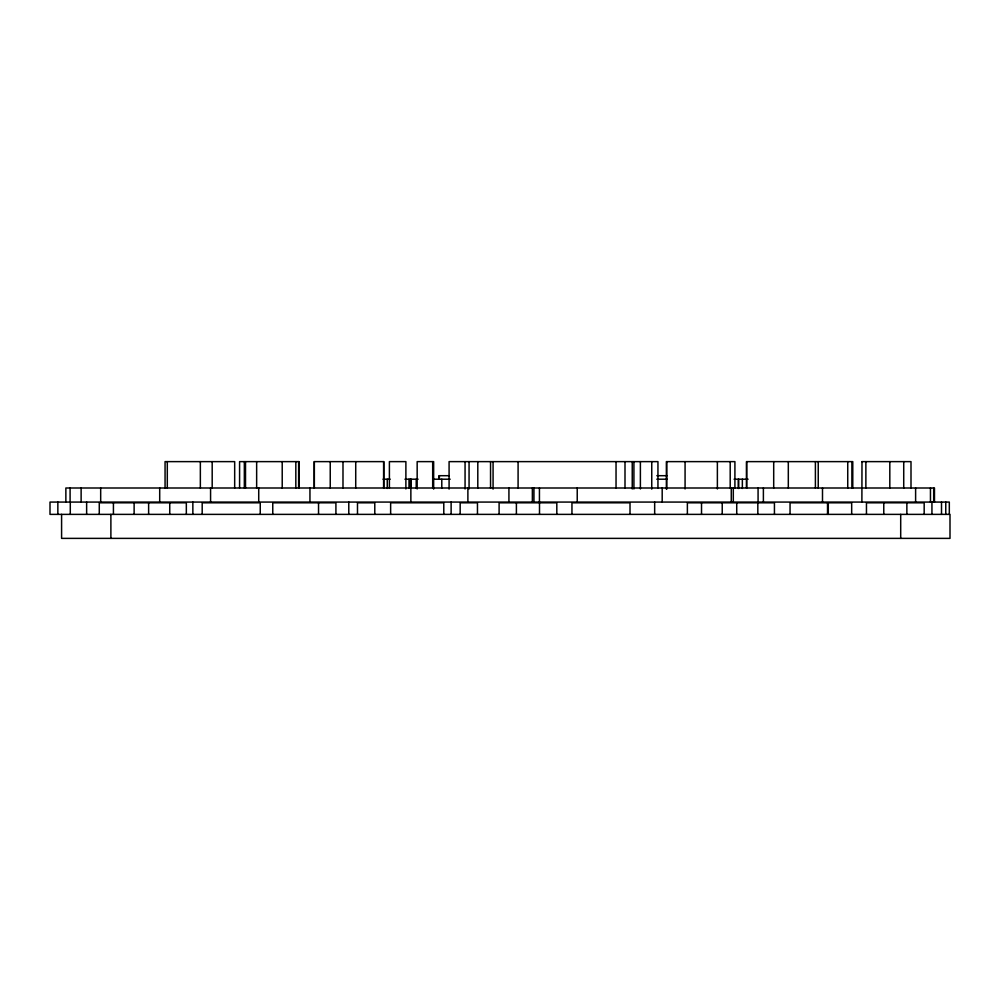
<?xml version="1.0" encoding="UTF-8"?>
<svg xmlns="http://www.w3.org/2000/svg" width="1000" height="1000" viewBox="0 0 1000 1000"><rect width="100%" height="100%" fill="white"/><g stroke="black" fill="none" stroke-linecap="round" stroke-linejoin="round"><path stroke-width="1.5" d="M861.862 461.625L911 461.625L911 488M449.237 475.7L438.988 475.7L438.988 479.212M656.838 475.7L667.013 475.7M383.013 479.212L390.188 479.212M404.938 479.212L418.088 479.212M432.775 479.212L450.2 479.212M656.8 479.212L667.075 479.212M734.062 479.212L748.1 479.212M949.312 514.375L949.312 502.075L50 502.075L50 514.375L950 514.375L950 538.375L61.588 538.375L61.588 514.375M945.763 502.075L945.763 514.375M941.513 502.075L941.513 514.375M934.475 502.075L934.475 488L65.862 488L65.862 502.075M933.688 488L933.688 502.075M931.938 502.075L931.938 514.375M930.462 488L930.462 502.075M924.175 514.375L924.175 502.8L866.462 502.8L866.462 514.375M915.612 488L915.612 502.075M906.862 502.8L906.862 514.375M903.725 461.625L903.725 488.075M900.7 514.375L900.7 538.375M889.812 461.625L889.812 488M883.775 502.8L883.775 514.375M865.875 461.625L865.875 488M861.988 461.625L861.888 502.075M852.775 488L852.775 461.625L746.513 461.625L746.513 488M851.888 461.625L851.888 488M851.675 514.375L851.675 502.8L790.05 502.8L790.05 514.375M847.738 461.625L847.738 488.075M828.288 502.8L828.288 514.375M827.525 502.8L827.525 514.375M822.5 488L822.5 502.075M818.238 461.625L818.238 488M815.4 461.625L815.4 488M788.312 461.625L788.312 488M774.438 514.375L774.438 502.8L687.375 502.8L687.375 514.375M773.7 461.625L773.7 488M763.388 488L763.388 502.075M758.075 488L758.075 502.075M757.825 502.8L757.825 514.375M746.663 461.625L746.663 488M742.35 479.212L742.35 488.45M738.713 479.212L738.713 488.45M738.263 479.212L738.263 488.45M736.725 502.8L736.725 514.375M734.912 488L734.912 461.625L666.363 461.625L666.363 489.113M733.3 488L733.3 502.075M731.275 488L731.275 502.075M730.2 461.625L730.2 488M722.225 502.8L722.225 514.375M717.375 461.625L717.375 488.963M701.525 502.8L701.525 514.375M685.075 461.625L685.075 488.963M666.787 461.625L666.787 489.113M662.188 488L662.188 502.075M657.95 488.075L657.95 461.625L449.087 461.625L449.087 489.113M654.663 502.075L654.663 514.375M651.75 461.625L651.75 489.113M640.387 461.625L640.387 488.963M633.913 461.625L633.913 488.963M632.238 461.625L632.238 488.963M630.013 514.375L630.013 502.8L571.95 502.8L571.95 514.375M625 461.625L625 488.075M616.038 461.625L616.038 488.075M577.225 488L577.225 502.075M556.812 514.375L556.812 502.8L499.1 502.8L499.1 514.375M539.438 488L539.438 502.075M539.5 502.8L539.5 514.375M533.95 488L533.95 502.075M532.362 488L532.362 502.075M518.088 461.625L518.088 488.075M516.4 502.8L516.4 514.375M508.925 488L508.925 502.075M493.075 461.625L493.075 489.113M490.55 461.625L490.55 488.075M477.8 461.625L477.8 488.075M477.463 514.375L477.463 502.8L460.163 502.8L460.163 514.375M469.062 461.625L469.062 488.963M467.887 488L467.887 502.075M465.062 461.625L465.062 488.963M451.125 502.075L451.125 514.375M443.787 514.375L443.787 502.8L390.637 502.8L390.637 514.375M441.788 479.212L441.788 488.363M439.375 475.7L439.375 479.212M433.65 489.113L433.65 461.625L417.163 461.625L417.163 488.963M432.688 461.625L432.688 488M416.225 479.212L416.225 488.363M411.188 479.212L411.188 488.363M410.863 488L410.863 502.075M410.387 479.212L410.387 488.363M409 479.212L409 488.363M405.887 488.963L405.887 461.625L389.4 461.625L389.4 488.075M387.262 479.212L387.262 488.45M383.812 488L383.812 461.625L314.275 461.625L314.275 488M383.6 461.625L383.6 488M374.787 514.375L374.787 502.8L357.488 502.8L357.488 514.375M355.725 461.625L355.725 488M348.787 502.075L348.787 514.375M342.987 461.625L342.987 488M335.913 514.375L335.913 502.8L272.762 502.8L272.762 514.375M330.238 461.625L330.238 488M318.538 502.8L318.538 514.375M314.325 461.625L314.325 488M309.95 488L309.95 502.075M298.938 488.075L298.938 461.625L239.587 461.625L239.587 488M298.788 461.625L298.788 488.075M298.625 461.625L298.625 488M295.825 461.625L295.825 488M282.213 461.625L282.213 488.075M260.25 514.375L260.25 502.8L202.188 502.8L202.188 514.375M258.725 488L258.725 502.075M256.65 461.625L256.65 488.075M245.512 461.625L245.512 488.075M244.338 461.625L244.338 488M234.675 488L234.675 461.625L165.062 461.625L165.062 488.075M212.188 461.625L212.188 488M210.575 488L210.575 502.075M200.35 461.625L200.35 488M192.85 502.075L192.85 514.375M186.337 514.375L186.337 502.8L99.275 502.8L99.275 514.375M169.737 502.8L169.737 514.375M167.3 461.625L167.3 488M159.7 488L159.7 502.075M148.625 502.8L148.625 514.375M134.125 502.8L134.125 514.375M113.425 502.8L113.425 514.375M110.887 514.375L110.887 538.375M100.675 488L100.675 502.075M86.638 502.075L86.638 514.375M81.125 488L81.125 502.075M70.287 502.075L70.287 514.375M70.088 488L70.088 502.075M57.85 502.075L57.85 514.375"/></g></svg>
